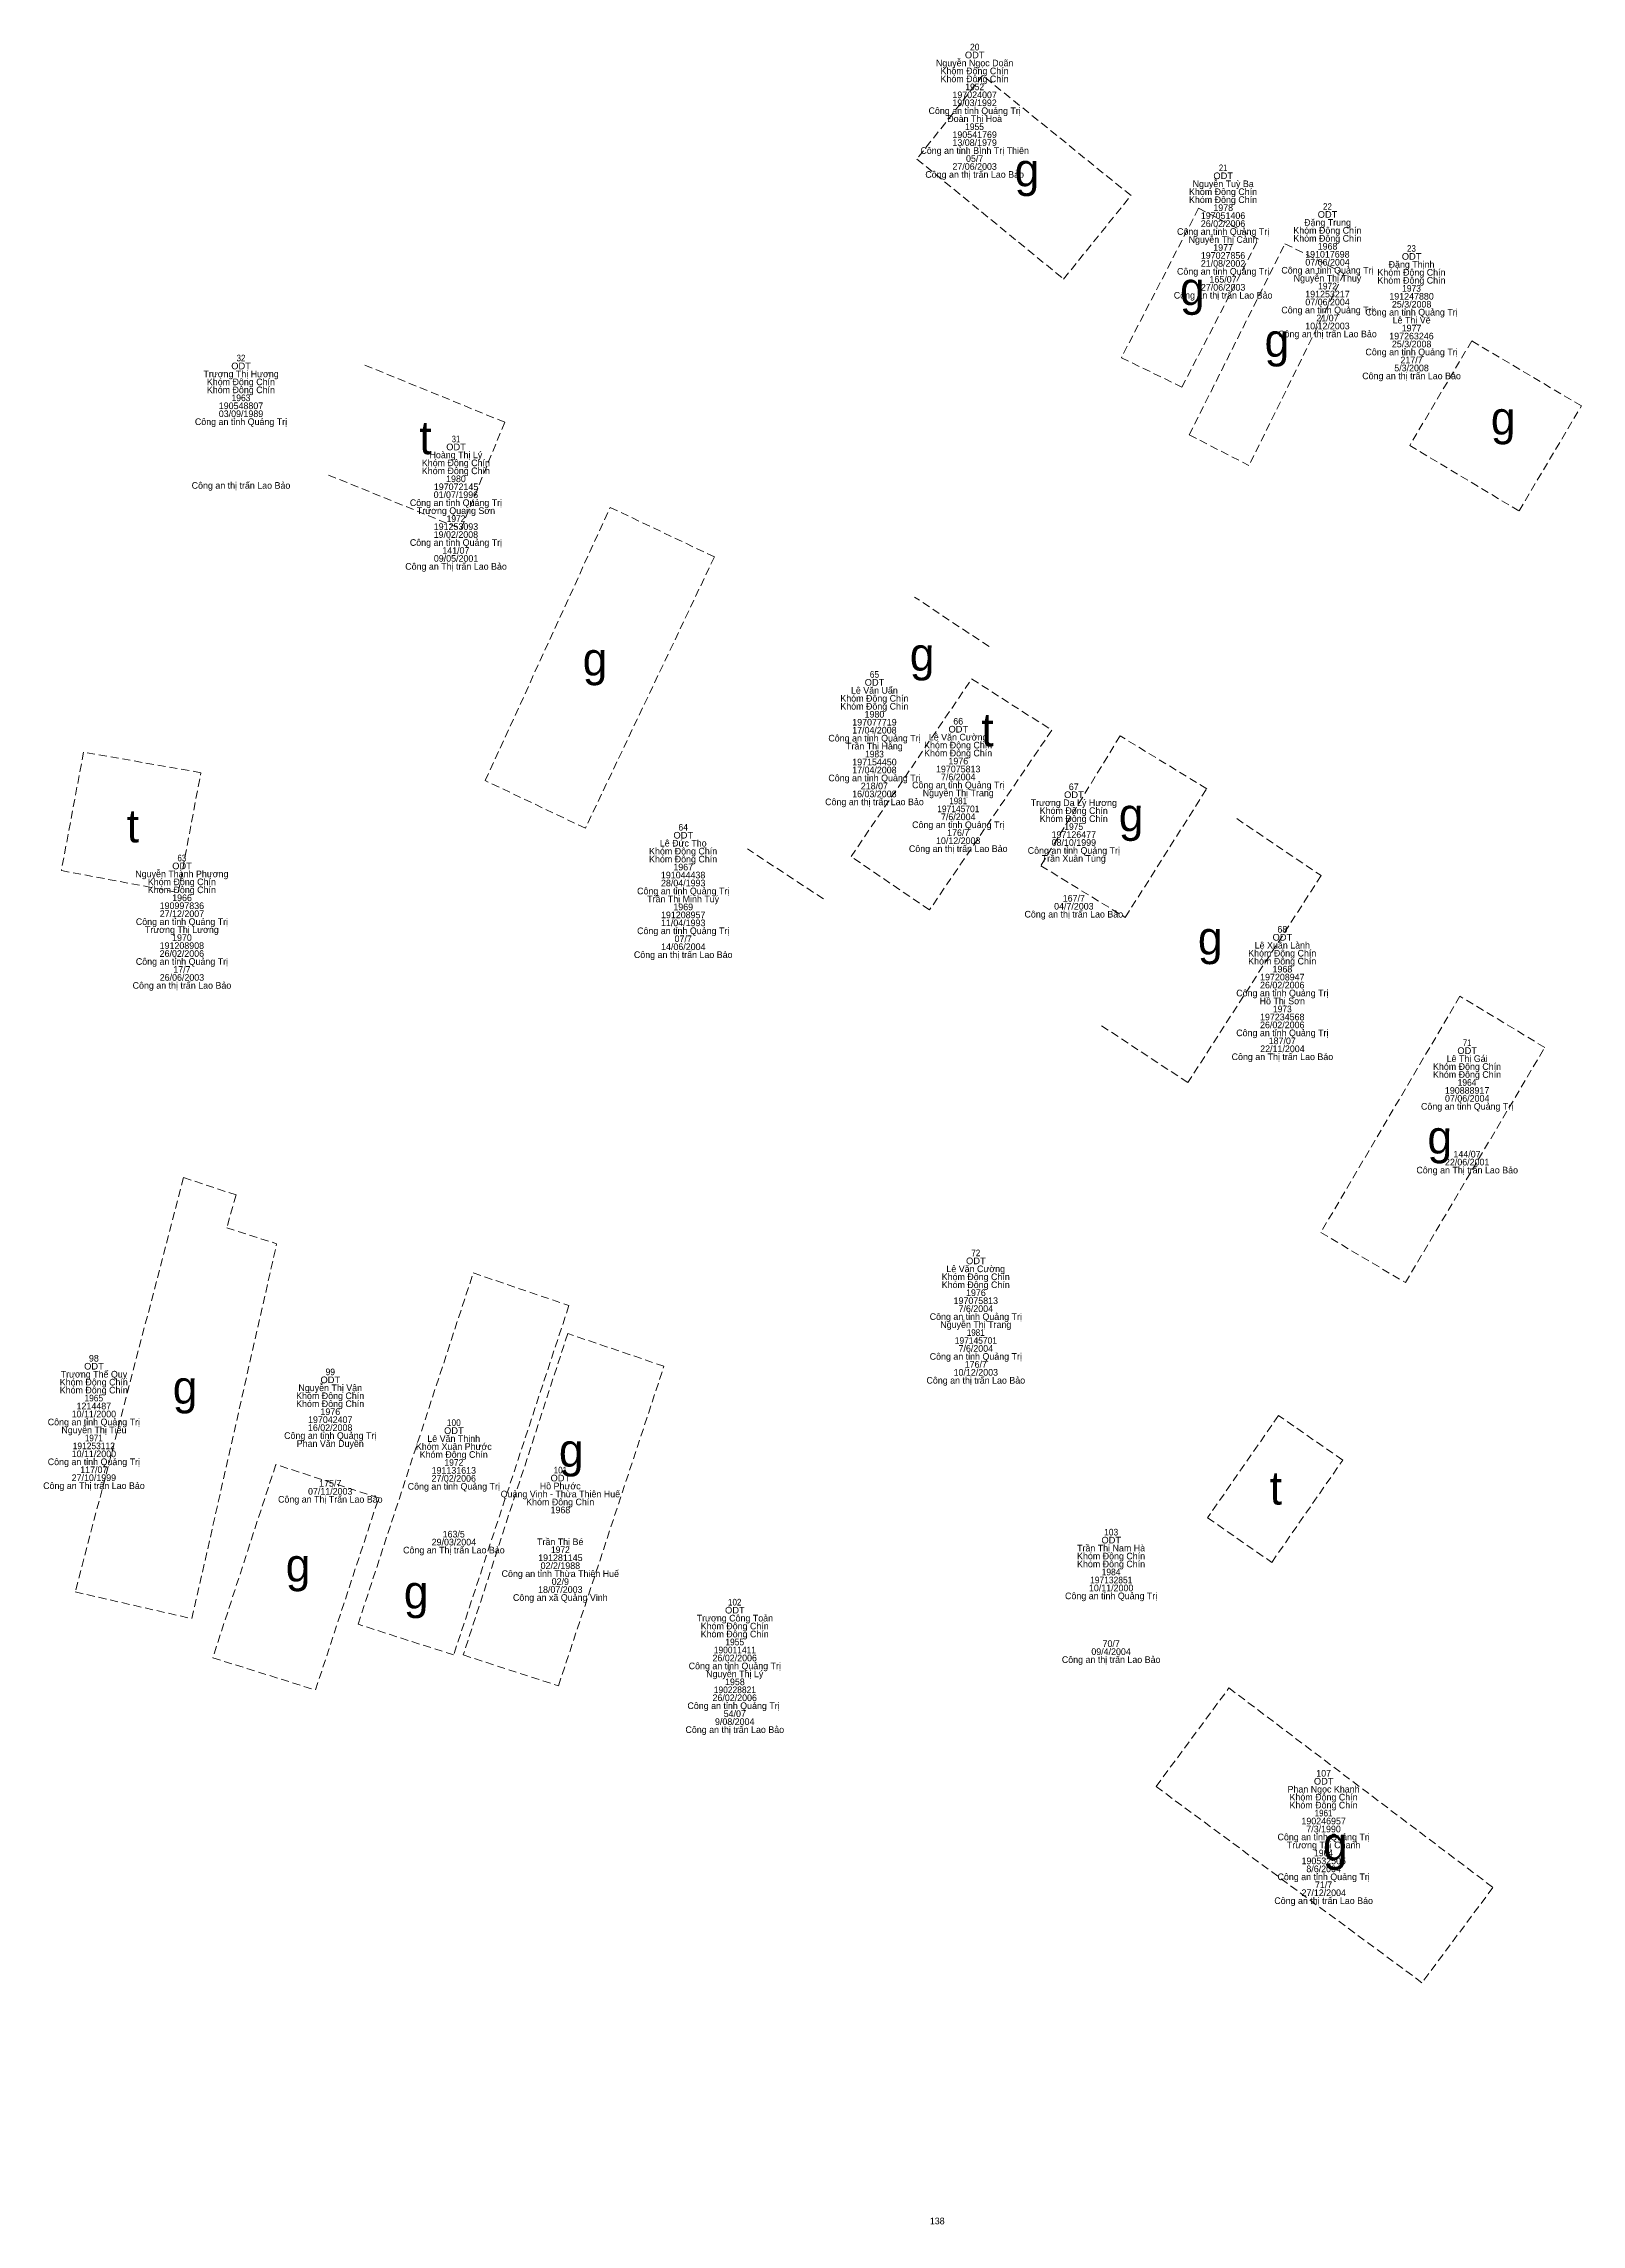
# Model space of a CAD drawing. Header units: metres. Extents: x 537497 to 538033, y 1836993 to 1837512.
# Drawn here: x 537851.9 to 537944.6, y 1837368.1 to 1837499.5 of the extents above; entities that cross this region are included whole.
import ezdxf
from ezdxf.enums import TextEntityAlignment as Align

# ---------------------------------------------------------------- set-up
doc = ezdxf.new("R2010")
doc.units = ezdxf.units.M
doc.header["$LTSCALE"] = 0.16
doc.linetypes.add('MEDIUM_DASHED', pattern=[4.5, 3, -1.5])
doc.layers.add('14', color=7, linetype='MEDIUM_DASHED', lineweight=13)
doc.layers.add('16', color=7, linetype='Continuous', lineweight=13)
doc.layers.add('15', color=7, linetype='Continuous')

msp = doc.modelspace()

# ---------------------------------------------------------------- linework, layer by layer
at = {"layer": '14'}
for p, q in [((537930.32, 1837485.68), (537924.6, 1837474.1)), ((537916.91, 1837480.6), (537920.56, 1837478.82)), ((537921, 1837475.95), (537924.6, 1837474.1)), ((537908.93, 1837463.19), (537904.44, 1837466.17)), ((537898.94, 1837447.98), (537894.36, 1837451)), ((537860.87, 1837404.61), (537865.98, 1837427.2)), ((537870.89, 1837404.27), (537877.83, 1837425.44)), ((537876.65, 1837402.42), (537870.89, 1837404.27))]:
    msp.add_line(p, q, dxfattribs=at)
for points in [[(537908.54, 1837497.6), (537904.58, 1837492.57), (537913.42, 1837485.34), (537917.49, 1837490.37)], [(537934.29, 1837475.31), (537940.88, 1837471.36), (537944.64, 1837477.69), (537938.03, 1837481.61)], [(537878.56, 1837455.11), (537886.09, 1837471.58), (537892.37, 1837468.59), (537884.59, 1837452.24)], [(537907.88, 1837461.24), (537912.71, 1837458.15), (537905.34, 1837447.32), (537900.61, 1837450.53)], [(537917.14, 1837446.87), (537922.05, 1837454.62), (537916.83, 1837457.81), (537912.05, 1837449.98)], [(537861.41, 1837455.59), (537854.34, 1837456.83), (537853, 1837449.69), (537860.05, 1837448.37)], [(537942.43, 1837439.03), (537937.32, 1837442.12), (537928.93, 1837427.88), (537934.03, 1837424.86)], [(537877.23, 1837402.42), (537882.97, 1837400.56), (537889.33, 1837419.82), (537883.53, 1837421.79)], [(537926.38, 1837416.85), (537922.1, 1837410.69), (537925.97, 1837408), (537930.25, 1837414.16)], [(537862.13, 1837402.25), (537868.32, 1837400.31), (537872.13, 1837411.88), (537865.93, 1837413.9)], [(537919, 1837394.49), (537923.39, 1837400.43), (537939.31, 1837388.41), (537935.03, 1837382.67)]]:
    msp.add_lwpolyline(points, close=True, dxfattribs=at)
for points in [[(537920.56, 1837478.82), (537925.17, 1837487.74), (537921.56, 1837489.6), (537916.91, 1837480.6)], [(537921, 1837475.95), (537926.77, 1837487.47), (537930.32, 1837485.68)], [(537869.11, 1837473.52), (537877.1, 1837470.28), (537879.73, 1837476.71), (537871.18, 1837480.2)], [(537923.86, 1837452.82), (537928.95, 1837449.39), (537920.92, 1837436.92), (537915.59, 1837440.41)], [(537860.37, 1837431.19), (537853.84, 1837406.22), (537860.87, 1837404.61)], [(537860.37, 1837431.19), (537863.54, 1837430.14), (537862.97, 1837428.17), (537865.98, 1837427.2)], [(537877.83, 1837425.44), (537883.6, 1837423.48), (537876.65, 1837402.42)]]:
    msp.add_lwpolyline(points, dxfattribs=at)

# ---------------------------------------------------------------- texts
at = {"layer": '15'}
for s, width, p in [('20', 0.95, (537908.065, 1837499.12)), ('ODT', 1.05, (537908.065, 1837498.64)), ('1952', 0.95, (537908.065, 1837496.72)), ('1955', 0.95, (537908.055, 1837494.32)), ('ODT', 1.05, (537923.045, 1837491.36)), ('21', 0.85, (537923.04, 1837491.84)), ('ODT', 1.05, (537929.335, 1837489.03)), ('22', 0.9, (537929.33, 1837489.51)), ('ODT', 1.05, (537934.405, 1837486.5)), ('23', 0.9, (537934.395, 1837486.98)), ('1972', 0.95, (537929.335, 1837484.71)), ('1973', 0.95, (537934.4, 1837484.58)), ('ODT', 1.05, (537863.835, 1837479.9)), ('32', 0.9, (537863.83, 1837480.38)), ('1963', 0.95, (537863.83, 1837477.98)), ('31', 0.85, (537876.79, 1837475.5)), ('ODT', 1.05, (537876.795, 1837475.02)), ('1972', 0.95, (537876.795, 1837470.7)), ('ODT', 1.05, (537902.025, 1837460.83)), ('65', 0.95, (537902.02, 1837461.31)), ('ODT', 1.05, (537907.075, 1837458.01)), ('1983', 0.95, (537902.02, 1837456.51)), ('197145701', 0.95, (537907.075, 1837453.21)), ('1981', 0.9, (537907.065, 1837453.69)), ('ODT', 1.05, (537914.045, 1837454.06)), ('ODT', 1.05, (537890.495, 1837451.62)), ('64', 0.95, (537890.49, 1837452.1)), ('1975', 0.95, (537914.035, 1837452.14)), ('63', 0.9, (537860.265, 1837450.25)), ('ODT', 1.05, (537860.275, 1837449.77)), ('ODT', 1.05, (537926.615, 1837445.47)), ('1973', 0.95, (537926.61, 1837441.15)), ('ODT', 1.05, (537937.755, 1837438.64)), ('71', 0.85, (537937.75, 1837439.12)), ('1964', 0.95, (537937.745, 1837436.72)), ('ODT', 1.05, (537908.135, 1837425.97)), ('72', 0.9, (537908.13, 1837426.45)), ('1981', 0.9, (537908.125, 1837421.65)), ('197145701', 0.95, (537908.135, 1837421.17)), ('ODT', 1.05, (537854.965, 1837419.62)), ('ODT', 1.05, (537869.215, 1837418.8)), ('99', 0.95, (537869.215, 1837419.28)), ('1965', 0.95, (537854.955, 1837417.7)), ('100', 0.95, (537876.66, 1837416.22)), ('191253112', 0.95, (537854.955, 1837414.82)), ('1971', 0.9, (537854.955, 1837415.3)), ('ODT', 1.05, (537876.665, 1837415.74)), ('1972', 0.95, (537876.665, 1837413.82)), ('ODT', 1.05, (537883.085, 1837412.88)), ('101', 0.9, (537883.085, 1837413.36)), ('103', 0.95, (537916.29, 1837409.62)), ('1972', 0.95, (537883.085, 1837408.56)), ('ODT', 1.05, (537916.295, 1837409.14)), ('1984', 0.95, (537916.285, 1837407.22)), ('197132851', 0.95, (537916.295, 1837406.74)), ('ODT', 1.05, (537893.605, 1837404.92)), ('102', 0.9, (537893.595, 1837405.4)), ('1955', 0.95, (537893.595, 1837403)), ('190011411', 0.95, (537893.605, 1837402.52)), ('190228821', 0.95, (537893.605, 1837400.12)), ('ODT', 1.05, (537929.105, 1837394.61)), ('1961', 0.9, (537929.095, 1837392.69)), ('1964', 0.95, (537929.095, 1837390.29))]:
    msp.add_text(s, height=0.4, dxfattribs=dict(at, width=width)).set_placement(p, align=Align.CENTER)
for s, p in [('Nguyễn Ngọc Doãn', (537908.06, 1837498.16)), ('Khóm Đông Chín', (537908.055, 1837497.68)), ('Khóm Đông Chín', (537908.055, 1837497.2)), ('197024007', (537908.06, 1837496.24)), ('Công an tỉnh Quảng Trị', (537908.06, 1837495.28)), ('19/03/1992', (537908.055, 1837495.76)), ('Đoàn Thi Hoà', (537908.06, 1837494.8)), ('190541769', (537908.06, 1837493.84)), ('Công an tỉnh Bình Trị Thiên', (537908.06, 1837492.88)), ('13/08/1979', (537908.06, 1837493.36)), ('05/7', (537908.06, 1837492.4)), ('Công an thị trấn Lao Bảo', (537908.06, 1837491.44)), ('27/06/2003', (537908.06, 1837491.92)), ('Nguyễn Tuỳ Ba', (537923.045, 1837490.88)), ('Khóm Đông Chín', (537923.035, 1837490.4)), ('Khóm Đông Chín', (537923.035, 1837489.92)), ('26/02/2006', (537923.035, 1837488.48)), ('197051406', (537923.035, 1837488.96)), ('1978', (537923.045, 1837489.44)), ('Đặng Trung', (537929.335, 1837488.55)), ('Công an tỉnh Quảng Trị', (537923.04, 1837488)), ('Nguyễn Thị Cảnh', (537923.04, 1837487.52)), ('1977', (537923.04, 1837487.04)), ('Khóm Đông Chín', (537929.325, 1837488.07)), ('Khóm Đông Chín', (537929.325, 1837487.59)), ('1968', (537929.335, 1837487.11)), ('21/08/2002', (537923.035, 1837486.08)), ('197027856', (537923.035, 1837486.56)), ('Công an tỉnh Quảng Trị', (537929.33, 1837485.67)), ('07/06/2004', (537929.335, 1837486.15)), ('191017698', (537929.325, 1837486.63)), ('Đặng Thịnh', (537934.4, 1837486.02)), ('Công an tỉnh Quảng Trị', (537923.04, 1837485.6)), ('27/06/2003', (537923.04, 1837484.64)), ('165/07', (537923.035, 1837485.12)), ('Nguyễn Thị Thuỷ', (537929.33, 1837485.19)), ('Khóm Đông Chín', (537934.395, 1837485.54)), ('Khóm Đông Chín', (537934.395, 1837485.06)), ('Công an thị trấn Lao Bảo', (537923.04, 1837484.16)), ('Công an tỉnh Quảng Trị', (537929.33, 1837483.27)), ('07/06/2004', (537929.335, 1837483.75)), ('191253217', (537929.33, 1837484.23)), ('Công an tỉnh Quảng Trị', (537934.4, 1837483.14)), ('191247880', (537934.4, 1837484.1)), ('25/3/2008', (537934.405, 1837483.62)), ('Công an thị trấn Lao Bảo', (537929.33, 1837481.83)), ('10/12/2003', (537929.33, 1837482.31)), ('21/07', (537929.33, 1837482.79)), ('Lê Thị Vẽ', (537934.405, 1837482.66)), ('1977', (537934.4, 1837482.18)), ('Công an tỉnh Quảng Trị', (537934.4, 1837480.74)), ('197263246', (537934.395, 1837481.7)), ('25/3/2008', (537934.405, 1837481.22)), ('Trương Thị Hương', (537863.835, 1837479.42)), ('Công an thị trấn Lao Bảo', (537934.4, 1837479.3)), ('5/3/2008', (537934.4, 1837479.78)), ('217/7', (537934.4, 1837480.26)), ('Khóm Đông Chín', (537863.825, 1837478.94)), ('Khóm Đông Chín', (537863.825, 1837478.46)), ('Công an tỉnh Quảng Trị', (537863.83, 1837476.54)), ('03/09/1989', (537863.83, 1837477.02)), ('190548807', (537863.83, 1837477.5)), ('Khóm Đông Chín', (537876.785, 1837474.06)), ('Hoàng Thị Lý', (537876.785, 1837474.54)), ('Công an thị trấn Lao Bảo', (537863.83, 1837472.7)), ('Khóm Đông Chín', (537876.785, 1837473.58)), ('197072145', (537876.795, 1837472.62)), ('1980', (537876.79, 1837473.1)), ('Công an tỉnh Quảng Trị', (537876.79, 1837471.66)), ('01/07/1996', (537876.785, 1837472.14)), ('Trương Quang Sơn', (537876.79, 1837471.18)), ('191253093', (537876.79, 1837470.22)), ('Công an tỉnh Quảng Trị', (537876.79, 1837469.26)), ('19/02/2008', (537876.785, 1837469.74)), ('141/07', (537876.785, 1837468.78)), ('Công an Thị trấn Lao Bảo', (537876.795, 1837467.82)), ('09/05/2001', (537876.795, 1837468.3)), ('Khóm Đông Chín', (537902.015, 1837459.87)), ('Lê Văn Uẩn', (537902.015, 1837460.35)), ('Khóm Đông Chín', (537902.015, 1837459.39)), ('197077719', (537902.02, 1837458.43)), ('1980', (537902.02, 1837458.91)), ('66', (537907.07, 1837458.49)), ('Công an tỉnh Quảng Trị', (537902.02, 1837457.47)), ('Trần Thị Hằng', (537902.015, 1837456.99)), ('17/04/2008', (537902.015, 1837457.95)), ('Khóm Đông Chín', (537907.065, 1837457.05)), ('Lê Văn Cường', (537907.065, 1837457.53)), ('17/04/2008', (537902.015, 1837455.55)), ('197154450', (537902.02, 1837456.03)), ('Khóm Đông Chín', (537907.065, 1837456.57)), ('197075813', (537907.07, 1837455.61)), ('1976', (537907.075, 1837456.09)), ('Công an tỉnh Quảng Trị', (537902.02, 1837455.07)), ('218/07', (537902.015, 1837454.59)), ('Công an tỉnh Quảng Trị', (537907.07, 1837454.65)), ('Nguyễn Thị Trang', (537907.07, 1837454.17)), ('7/6/2004', (537907.07, 1837455.13)), ('67', (537914.035, 1837454.54)), ('Công an thị trấn Lao Bảo', (537902.02, 1837453.63)), ('16/03/2008', (537902.015, 1837454.11)), ('Trương Dạ Lý Hương', (537914.04, 1837453.58)), ('Khóm Đông Chín', (537914.035, 1837453.1)), ('Công an tỉnh Quảng Trị', (537907.07, 1837452.25)), ('7/6/2004', (537907.07, 1837452.73)), ('176/7', (537907.07, 1837451.77)), ('Khóm Đông Chín', (537914.035, 1837452.62)), ('197126477', (537914.04, 1837451.66)), ('Khóm Đông Chín', (537890.485, 1837450.66)), ('Lê Đức Thọ', (537890.49, 1837451.14)), ('Công an thị trấn Lao Bảo', (537907.07, 1837450.81)), ('10/12/2003', (537907.07, 1837451.29)), ('Công an tỉnh Quảng Trị', (537914.04, 1837450.7)), ('Trần Xuân Tùng', (537914.035, 1837450.22)), ('08/10/1999', (537914.04, 1837451.18)), ('Nguyễn Thành Phương', (537860.265, 1837449.29)), ('Khóm Đông Chín', (537890.485, 1837450.18)), ('191044438', (537890.485, 1837449.22)), ('1967', (537890.49, 1837449.7)), ('Khóm Đông Chín', (537860.265, 1837448.81)), ('Khóm Đông Chín', (537860.265, 1837448.33)), ('1966', (537860.275, 1837447.85)), ('Công an tỉnh Quảng Trị', (537890.49, 1837448.26)), ('Trần Thị Minh Tuý', (537890.485, 1837447.78)), ('28/04/1993', (537890.49, 1837448.74)), ('167/7', (537914.04, 1837447.82)), ('Công an tỉnh Quảng Trị', (537860.27, 1837446.41)), ('27/12/2007', (537860.27, 1837446.89)), ('190997836', (537860.265, 1837447.37)), ('191208957', (537890.49, 1837446.82)), ('11/04/1993', (537890.49, 1837446.34)), ('1969', (537890.49, 1837447.3)), ('Công an thị trấn Lao Bảo', (537914.04, 1837446.86)), ('04/7/2003', (537914.04, 1837447.34)), ('Trương Thị Lương', (537860.265, 1837445.93)), ('191208908', (537860.265, 1837444.97)), ('1970', (537860.27, 1837445.45)), ('Công an tỉnh Quảng Trị', (537890.49, 1837445.86)), ('07/7', (537890.49, 1837445.38)), ('Lê Xuân Lành', (537926.61, 1837444.99)), ('68', (537926.61, 1837445.95)), ('Công an tỉnh Quảng Trị', (537860.27, 1837444.01)), ('26/02/2006', (537860.265, 1837444.49)), ('Công an thị trấn Lao Bảo', (537890.49, 1837444.42)), ('14/06/2004', (537890.495, 1837444.9)), ('Khóm Đông Chín', (537926.605, 1837444.51)), ('Khóm Đông Chín', (537926.605, 1837444.03)), ('Công an thị trấn Lao Bảo', (537860.27, 1837442.57)), ('26/06/2003', (537860.27, 1837443.05)), ('17/7', (537860.27, 1837443.53)), ('26/02/2006', (537926.605, 1837442.59)), ('197208947', (537926.61, 1837443.07)), ('1968', (537926.615, 1837443.55)), ('Công an tỉnh Quảng Trị', (537926.61, 1837442.11)), ('Hồ Thị Sơn', (537926.605, 1837441.63)), ('Công an tỉnh Quảng Trị', (537926.61, 1837439.71)), ('26/02/2006', (537926.605, 1837440.19)), ('197234568', (537926.605, 1837440.67)), ('22/11/2004', (537926.615, 1837438.75)), ('187/07', (537926.605, 1837439.23)), ('Công an Thị trấn Lao Bảo', (537926.615, 1837438.27)), ('Khóm Đông Chín', (537937.745, 1837437.68)), ('Khóm Đông Chín', (537937.745, 1837437.2)), ('Lê Thị Gái', (537937.75, 1837438.16)), ('07/06/2004', (537937.755, 1837435.76)), ('190888917', (537937.75, 1837436.24)), ('Công an tỉnh Quảng Trị', (537937.75, 1837435.28)), ('22/06/2001', (537937.755, 1837431.92)), ('144/07', (537937.745, 1837432.4)), ('Công an Thị trấn Lao Bảo', (537937.755, 1837431.44)), ('Lê Văn Cường', (537908.125, 1837425.49)), ('Khóm Đông Chín', (537908.125, 1837425.01)), ('Khóm Đông Chín', (537908.125, 1837424.53)), ('1976', (537908.135, 1837424.05)), ('Công an tỉnh Quảng Trị', (537908.13, 1837422.61)), ('197075813', (537908.13, 1837423.57)), ('7/6/2004', (537908.13, 1837423.09)), ('Nguyễn Thị Trang', (537908.13, 1837422.13)), ('98', (537854.96, 1837420.1)), ('Công an tỉnh Quảng Trị', (537908.13, 1837420.21)), ('7/6/2004', (537908.13, 1837420.69)), ('Khóm Đông Chín', (537854.955, 1837418.66)), ('Trương Thế Quỵ', (537854.965, 1837419.14)), ('Công an thị trấn Lao Bảo', (537908.13, 1837418.77)), ('10/12/2003', (537908.13, 1837419.25)), ('176/7', (537908.13, 1837419.73)), ('Khóm Đông Chín', (537854.955, 1837418.18)), ('Khóm Đông Chín', (537869.205, 1837417.84)), ('Khóm Đông Chín', (537869.205, 1837417.36)), ('Nguyễn Thị Vận', (537869.21, 1837418.32)), ('Công an tỉnh Quảng Trị', (537854.96, 1837416.26)), ('10/11/2000', (537854.96, 1837416.74)), ('1214487', (537854.96, 1837417.22)), ('197042407', (537869.21, 1837416.4)), ('1976', (537869.215, 1837416.88)), ('Nguyễn Thị Tiếu', (537854.965, 1837415.78)), ('Công an tỉnh Quảng Trị', (537869.21, 1837415.44)), ('Phan Văn Duyền', (537869.21, 1837414.96)), ('16/02/2008', (537869.205, 1837415.92)), ('Khóm Xuân Phước', (537876.66, 1837414.78)), ('Lê Văn Thịnh', (537876.655, 1837415.26)), ('Công an tỉnh Quảng Trị', (537854.96, 1837413.86)), ('10/11/2000', (537854.96, 1837414.34)), ('Khóm Đông Chín', (537876.655, 1837414.3)), ('Công an Thị trấn Lao Bảo', (537854.965, 1837412.42)), ('27/10/1999', (537854.96, 1837412.9)), ('117/07', (537854.955, 1837413.38)), ('175/7', (537869.21, 1837412.56)), ('Công an tỉnh Quảng Trị', (537876.66, 1837412.38)), ('27/02/2006', (537876.655, 1837412.86)), ('191131613', (537876.66, 1837413.34)), ('Hồ Phước', (537883.075, 1837412.4)), ('Công an Thị Trấn Lao Bảo', (537869.215, 1837411.6)), ('07/11/2003', (537869.21, 1837412.08)), ('Quảng Vinh - Thừa Thiên Huế', (537883.085, 1837411.92)), ('Khóm Đông Chín', (537883.075, 1837411.44)), ('1968', (537883.085, 1837410.96)), ('163/5', (537876.655, 1837409.5)), ('Công an Thị trấn Lao Bảo', (537876.665, 1837408.54)), ('29/03/2004', (537876.665, 1837409.02)), ('Trần Thị Bé', (537883.075, 1837409.04)), ('Trần Thị Nam Hà', (537916.285, 1837408.66)), ('Khóm Đông Chín', (537916.285, 1837408.18)), ('Công an tỉnh Thừa Thiên Huế', (537883.08, 1837407.12)), ('191281145', (537883.085, 1837408.08)), ('02/2/1988', (537883.085, 1837407.6)), ('Khóm Đông Chín', (537916.285, 1837407.7)), ('Công an xã Quảng Vinh', (537883.08, 1837405.68)), ('18/07/2003', (537883.08, 1837406.16)), ('02/9', (537883.08, 1837406.64)), ('Công an tỉnh Quảng Trị', (537916.29, 1837405.78)), ('10/11/2000', (537916.29, 1837406.26)), ('Trương Công Toản', (537893.605, 1837404.44)), ('Khóm Đông Chín', (537893.595, 1837403.96)), ('Khóm Đông Chín', (537893.595, 1837403.48)), ('70/7', (537916.29, 1837402.9)), ('Công an tỉnh Quảng Trị', (537893.6, 1837401.56)), ('26/02/2006', (537893.595, 1837402.04)), ('Công an thị trấn Lao Bảo', (537916.29, 1837401.94)), ('09/4/2004', (537916.285, 1837402.42)), ('Nguyễn Thị Lý', (537893.595, 1837401.08)), ('1958', (537893.605, 1837400.6)), ('Công an tỉnh Quảng Trị ', (537893.6, 1837399.16)), ('26/02/2006', (537893.595, 1837399.64)), ('Công an thị trấn Lao Bảo', (537893.6, 1837397.72)), ('9/08/2004', (537893.595, 1837398.2)), ('54/07', (537893.6, 1837398.68)), ('107', (537929.1, 1837395.09)), ('Phan Ngọc Khanh', (537929.095, 1837394.13)), ('Khóm Đông Chín', (537929.095, 1837393.65)), ('Khóm Đông Chín', (537929.095, 1837393.17)), ('Công an tỉnh Quảng Trị', (537929.1, 1837391.25)), ('190246957', (537929.1, 1837392.21)), ('7/3/1990', (537929.095, 1837391.73)), ('Trương Thị Chanh', (537929.1, 1837390.77)), ('190532505', (537929.105, 1837389.81)), ('Công an tỉnh Quảng Trị', (537929.1, 1837388.85)), ('8/6/2004', (537929.1, 1837389.33)), ('Công an thị trấn Lao Bảo', (537929.1, 1837387.41)), ('27/12/2004', (537929.105, 1837387.89)), ('71/7', (537929.1, 1837388.37)), ('138', (537905.805, 1837368.11))]:
    msp.add_text(s, height=0.4, dxfattribs=at).set_placement(p, align=Align.CENTER)
at = {"layer": '16'}
for s, p in [('g', (537910.47, 1837490.92)), ('g', (537920.44, 1837483.76)), ('g', (537925.54, 1837480.65)), ('g', (537939.18, 1837475.96)), ('t', (537874.58, 1837474.78)), ('g', (537884.43, 1837461.44)), ('g', (537904.15, 1837461.73)), ('t', (537908.46, 1837457.18)), ('t', (537856.94, 1837451.39)), ('g', (537916.75, 1837452.06)), ('g', (537921.52, 1837444.63)), ('g', (537935.36, 1837432.63)), ('t', (537925.85, 1837411.48))]:
    msp.add_text(s, height=2, dxfattribs=at).set_placement(p)
for p in [(537860.46, 1837417.56), (537883.74, 1837413.76), (537867.27, 1837406.84), (537874.39, 1837405.22), (537929.8, 1837390.05)]:
    msp.add_text('g', height=2, dxfattribs=at).set_placement(p, align=Align.CENTER)

doc.saveas('drawing.dxf')
